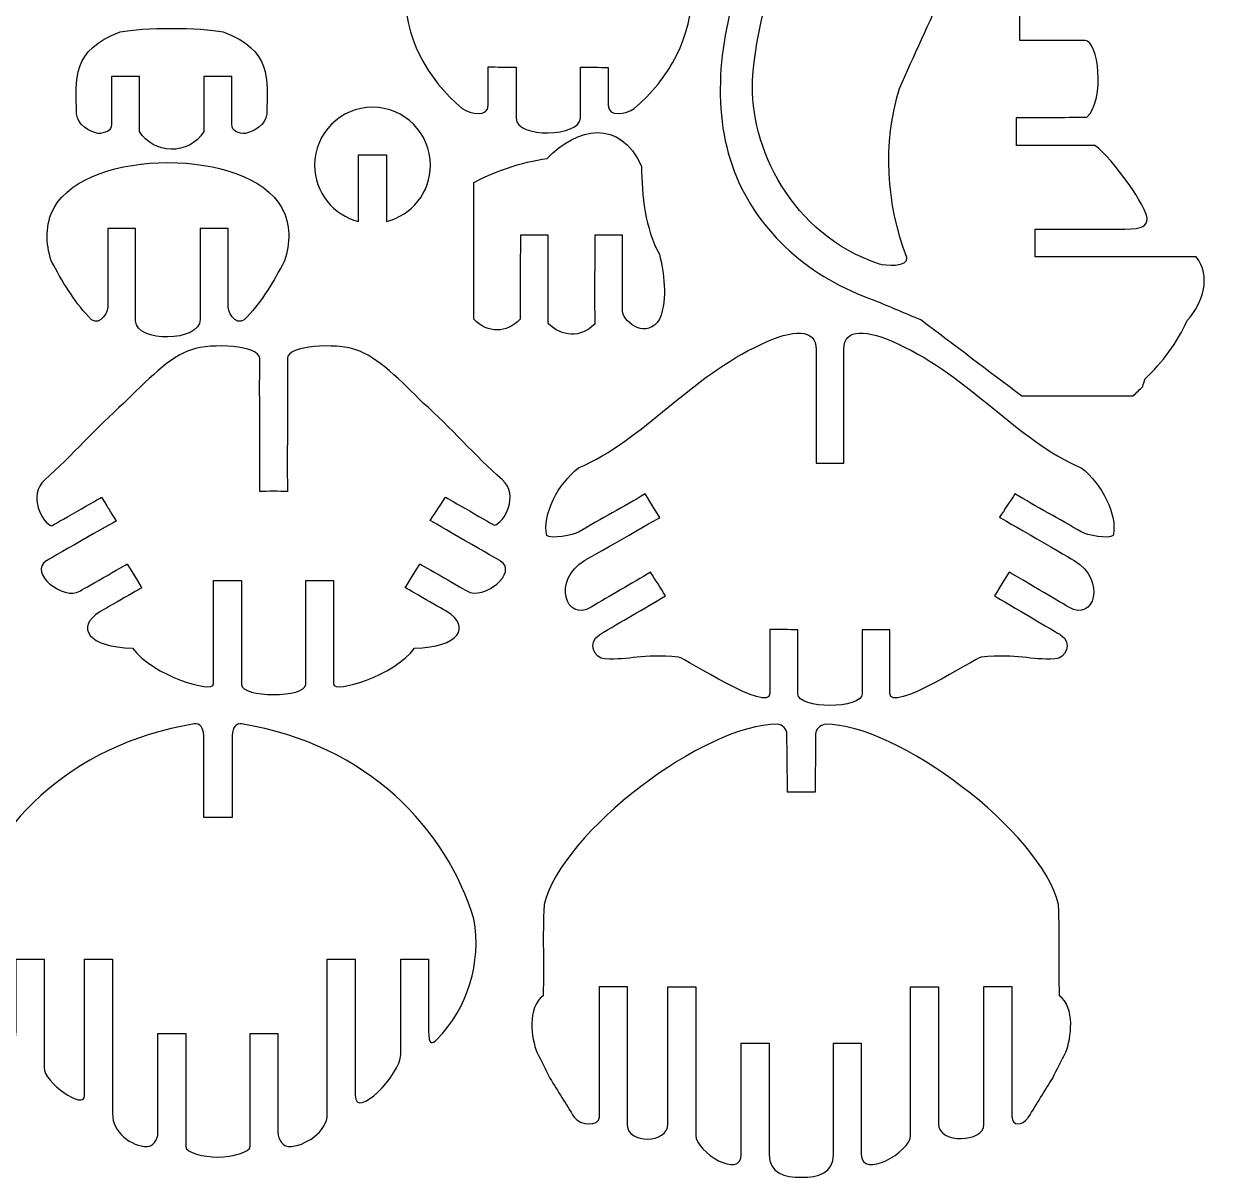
# Model space of a CAD drawing. Header units: centimetres. Extents: x -10 to 9.6, y -13.2 to 13.2.
# Drawn here: x -3.16 to 9.59, y -13.23 to -0.81 of the extents above; entities that cross this region are included whole.
import ezdxf

# ---------------------------------------------------------------- set-up
doc = ezdxf.new("R2010")
doc.units = ezdxf.units.CM
doc.header["$MEASUREMENT"] = 0
doc.layers.add('Livello 1', color=7, linetype='Continuous')

msp = doc.modelspace()

# ---------------------------------------------------------------- linework, layer by layer
at = {"layer": 'Livello 1', "color": 250, "lineweight": 25}
for points, knots in [([(8.52618, 1.42653), (8.77605, 1.42653), (8.63769, 0.44513), (8.43608, 0.44513), (8.43608, 0.44513), (8.23563, 0.44513), (8.01335, 0.44513), (7.82955, 0.44513), (7.82955, 0.44513), (7.82955, 0.44513), (7.82955, 0.14587), (7.82955, 0.14587), (7.82955, 0.14587), (7.89054, 0.14587), (8.21439, 0.14587), (8.45259, 0.14587), (8.45259, 0.14587), (8.45259, -0.01171), (8.51016, -0.68813), (8.24173, -0.68813), (8.24173, -0.68813), (8.24173, -0.68813), (7.53738, -0.68813), (7.53738, -0.68813), (7.53738, -0.68813), (7.53738, -0.68813), (7.53738, -0.98739), (7.53738, -0.98739), (7.53738, -0.98739), (7.74636, -0.98739), (7.99528, -0.98739), (8.23658, -0.98739), (8.23658, -0.98739), (8.38101, -0.98739), (8.45594, -1.61361), (8.25779, -1.81176), (8.25779, -1.81176), (8.00467, -1.81176), (7.7531, -1.81561), (7.50171, -1.81561), (7.50171, -1.81561), (7.50171, -1.94889), (7.50171, -2.00378), (7.50171, -2.11487), (7.50171, -2.11487), (7.50171, -2.11487), (8.34037, -2.11487), (8.34037, -2.11487), (8.34037, -2.11487), (8.54061, -2.25429), (8.90891, -2.79372), (8.90422, -2.90431), (8.90422, -2.90431), (8.90153, -2.97053), (8.86365, -3.01555), (8.66542, -3.0135), (8.66542, -3.0135), (8.34732, -3.0135), (8.0113, -3.0135), (7.69966, -3.0135), (7.69966, -3.0135), (7.69966, -3.0135), (7.69966, -3.31273), (7.69966, -3.31273), (7.69966, -3.31273), (7.69966, -3.31273), (9.43045, -3.31273), (9.43045, -3.31273), (9.43045, -3.31273), (9.59231, -3.51642), (9.50845, -3.80231), (9.3351, -3.99627), (9.3351, -3.99627), (9.22447, -4.23231), (9.07027, -4.44535), (8.88062, -4.62421), (8.88062, -4.62421), (8.8725, -4.65099), (8.86442, -4.67773), (8.85627, -4.7045), (8.85627, -4.7045), (8.82304, -4.73777), (8.78981, -4.771), (8.75654, -4.80427), (8.75654, -4.80427), (8.35755, -4.80427), (7.95852, -4.80427), (7.55953, -4.80427), (7.55953, -4.80427), (7.19712, -4.53161), (6.83468, -4.25898), (6.47227, -3.98632), (6.47227, -3.98632), (6.30604, -3.91647), (6.13974, -3.84665), (5.97351, -3.77684), (5.97351, -3.77684), (5.29537, -3.54305), (4.72673, -3.05932), (4.46899, -2.38996), (4.46899, -2.38996), (4.21128, -1.72057), (4.30946, -0.8678), (4.58974, -0.18302), (4.58974, -0.18302), (4.87902, 0.72235), (5.1417, 1.46445), (5.36109, 2.35888), (5.36109, 2.35888), (5.53085, 3.68134), (5.38917, 4.41597), (4.82385, 5.54616), (4.82385, 5.54616), (4.73015, 5.73412), (4.16761, 6.47449), (4.14997, 6.50441), (4.14997, 6.50441), (4.43794, 6.27599), (4.89913, 5.80016), (5.11291, 5.49356), (5.11291, 5.49356), (5.33897, 5.15479), (5.52587, 4.76991), (5.6291, 4.36397), (5.6291, 4.36397), (5.76305, 3.70053), (5.75462, 3.04627), (5.65093, 2.38718), (5.65093, 2.38718), (5.43602, 1.11428), (4.71209, -0.41317), (4.66679, -1.41277), (4.66679, -1.41277), (4.63123, -2.12164), (5.08007, -3.07524), (6.0295, -3.38921), (6.0295, -3.38921), (6.08429, -3.40572), (6.33945, -3.43348), (6.32012, -3.31509), (6.32012, -3.31509), (6.09854, -2.74267), (6.05882, -2.09088), (6.24194, -1.50509), (6.24194, -1.50509), (6.38806, -1.16702), (6.56717, -0.79125), (6.71329, -0.45318), (6.71329, -0.45318), (7.31135, 0.75166), (7.45038, 1.29244), (7.7355, 2.62435), (7.7355, 2.62435), (8.13449, 2.62435), (8.52406, 2.61969), (8.92305, 2.61969), (8.92305, 2.61969), (9.01922, 2.34467), (8.86202, 1.94892), (8.68715, 1.72579), (8.68715, 1.72579), (8.68715, 1.72579), (8.05811, 1.72579), (8.05811, 1.72579), (8.05811, 1.72579), (8.05811, 1.72579), (8.05811, 1.42653), (8.05811, 1.42653), (8.05811, 1.42653), (8.05811, 1.42653), (8.52618, 1.42653), (8.52618, 1.42653)], [0, 0, 0, 0, 0.02325581, 0.02325581, 0.02325581, 0.02325582, 0.04651163, 0.04651163, 0.04651163, 0.04651164, 0.06976744, 0.06976744, 0.06976744, 0.06976745, 0.09302326, 0.09302326, 0.09302326, 0.09302327, 0.11627907, 0.11627907, 0.11627907, 0.11627908, 0.13953488, 0.13953488, 0.13953488, 0.13953489, 0.1627907, 0.1627907, 0.1627907, 0.16279071, 0.18604651, 0.18604651, 0.18604651, 0.18604652, 0.20930233, 0.20930233, 0.20930233, 0.20930234, 0.23255814, 0.23255814, 0.23255814, 0.23255815, 0.25581395, 0.25581395, 0.25581395, 0.25581396, 0.27906977, 0.27906977, 0.27906977, 0.27906978, 0.30232558, 0.30232558, 0.30232558, 0.30232559, 0.3255814, 0.3255814, 0.3255814, 0.32558141, 0.34883721, 0.34883721, 0.34883721, 0.34883722, 0.37209302, 0.37209302, 0.37209302, 0.37209303, 0.39534884, 0.39534884, 0.39534884, 0.39534885, 0.41860465, 0.41860465, 0.41860465, 0.41860466, 0.44186047, 0.44186047, 0.44186047, 0.44186048, 0.46511628, 0.46511628, 0.46511628, 0.46511629, 0.48837209, 0.48837209, 0.48837209, 0.4883721, 0.51162791, 0.51162791, 0.51162791, 0.51162792, 0.53488372, 0.53488372, 0.53488372, 0.53488373, 0.55813953, 0.55813953, 0.55813953, 0.55813954, 0.58139535, 0.58139535, 0.58139535, 0.58139536, 0.60465116, 0.60465116, 0.60465116, 0.60465117, 0.62790698, 0.62790698, 0.62790698, 0.62790699, 0.65116279, 0.65116279, 0.65116279, 0.6511628, 0.6744186, 0.6744186, 0.6744186, 0.67441861, 0.69767442, 0.69767442, 0.69767442, 0.69767443, 0.72093023, 0.72093023, 0.72093023, 0.72093024, 0.74418605, 0.74418605, 0.74418605, 0.74418606, 0.76744186, 0.76744186, 0.76744186, 0.76744187, 0.79069767, 0.79069767, 0.79069767, 0.79069768, 0.81395349, 0.81395349, 0.81395349, 0.8139535, 0.8372093, 0.8372093, 0.8372093, 0.83720931, 0.86046512, 0.86046512, 0.86046512, 0.86046513, 0.88372093, 0.88372093, 0.88372093, 0.88372094, 0.90697674, 0.90697674, 0.90697674, 0.90697675, 0.93023256, 0.93023256, 0.93023256, 0.93023257, 0.95348837, 0.95348837, 0.95348837, 0.95348838, 0.97674419, 0.97674419, 0.97674419, 0.9767442, 1, 1, 1, 1]), ([(2.12707, -1.82175), (2.12707, -1.6201), (2.12707, -1.469), (2.12707, -1.27367), (2.12707, -1.27367), (2.02731, -1.27367), (1.92758, -1.27131), (1.82781, -1.27131), (1.82781, -1.27131), (1.82781, -1.40829), (1.82781, -1.54767), (1.82781, -1.68466), (1.82781, -1.68466), (1.82781, -1.81589), (1.63629, -1.77853), (1.54887, -1.71725), (1.54887, -1.71725), (1.17277, -1.40448), (0.91659, -0.93444), (0.93613, -0.44574), (0.93613, -0.44574), (0.96724, 0.33225), (1.57797, 0.83894), (2.25418, 1.05219), (2.25418, 1.05219), (2.3266, 1.06962), (2.32149, 1.01635), (2.32325, 0.97247), (2.32325, 0.97247), (2.32325, 0.76468), (2.32431, 0.55693), (2.32431, 0.34911), (2.32431, 0.34911), (2.42326, 0.34911), (2.52208, 0.34678), (2.62075, 0.34678), (2.62075, 0.34678), (2.62075, 0.5546), (2.62075, 0.76704), (2.62075, 0.97483), (2.62075, 0.97483), (2.62248, 1.01872), (2.61796, 1.06962), (2.69039, 1.05219), (2.69039, 1.05219), (3.36659, 0.83894), (3.97732, 0.33225), (4.00844, -0.44574), (4.00844, -0.44574), (4.02798, -0.93444), (3.77179, -1.40448), (3.3957, -1.71725), (3.3957, -1.71725), (3.30828, -1.77853), (3.11676, -1.81589), (3.11676, -1.68466), (3.11676, -1.68466), (3.11676, -1.54767), (3.11676, -1.41305), (3.11676, -1.27603), (3.11676, -1.27603), (3.01702, -1.27603), (2.91726, -1.2737), (2.81753, -1.2737), (2.81753, -1.2737), (2.81753, -1.46904), (2.81753, -1.6201), (2.81753, -1.82175), (2.81753, -1.82175), (2.81753, -2.02054), (2.12707, -2.04191), (2.12707, -1.82175)], [0, 0, 0, 0, 0.05555556, 0.05555556, 0.05555556, 0.05555557, 0.11111111, 0.11111111, 0.11111111, 0.11111112, 0.16666667, 0.16666667, 0.16666667, 0.16666668, 0.22222222, 0.22222222, 0.22222222, 0.22222223, 0.27777778, 0.27777778, 0.27777778, 0.27777779, 0.33333333, 0.33333333, 0.33333333, 0.33333334, 0.38888889, 0.38888889, 0.38888889, 0.3888889, 0.44444444, 0.44444444, 0.44444444, 0.44444445, 0.5, 0.5, 0.5, 0.50000001, 0.55555556, 0.55555556, 0.55555556, 0.55555557, 0.61111111, 0.61111111, 0.61111111, 0.61111112, 0.66666667, 0.66666667, 0.66666667, 0.66666668, 0.72222222, 0.72222222, 0.72222222, 0.72222223, 0.77777778, 0.77777778, 0.77777778, 0.77777779, 0.83333333, 0.83333333, 0.83333333, 0.83333334, 0.88888889, 0.88888889, 0.88888889, 0.8888889, 0.94444444, 0.94444444, 0.94444444, 0.94444445, 1, 1, 1, 1]), ([(-1.22495, -1.96416), (-1.22495, -1.78668), (-1.22495, -1.55085), (-1.22495, -1.37333), (-1.22495, -1.37333), (-1.15845, -1.37333), (-0.99219, -1.37333), (-0.92569, -1.37333), (-0.92569, -1.37333), (-0.92569, -1.37333), (-0.92569, -1.88722), (-0.92569, -1.88722), (-0.92569, -1.88722), (-0.92569, -1.96317), (-0.85531, -1.98498), (-0.77788, -1.98794), (-0.77788, -1.98794), (-0.69508, -1.9643), (-0.5557, -1.8959), (-0.55069, -1.77567), (-0.55069, -1.77567), (-0.53742, -1.39905), (-0.49844, -1.0909), (-1.01699, -0.89401), (-1.01699, -0.89401), (-1.26235, -0.84536), (-1.88038, -0.84536), (-2.12573, -0.89401), (-2.12573, -0.89401), (-2.64425, -1.0909), (-2.6053, -1.39905), (-2.592, -1.77567), (-2.592, -1.77567), (-2.58699, -1.8959), (-2.44761, -1.9643), (-2.36485, -1.98794), (-2.36485, -1.98794), (-2.28741, -1.98498), (-2.21696, -1.95728), (-2.21696, -1.88955), (-2.21696, -1.88955), (-2.21696, -1.88955), (-2.21696, -1.37333), (-2.21696, -1.37333), (-2.21696, -1.37333), (-2.1505, -1.37333), (-1.9842, -1.37333), (-1.91774, -1.37333), (-1.91774, -1.37333), (-1.91774, -1.55085), (-1.91774, -1.78668), (-1.91774, -1.96416), (-1.91774, -1.96416), (-1.7713, -2.20737), (-1.3855, -2.23083), (-1.22495, -1.96416)], [0, 0, 0, 0, 0.07142857, 0.07142857, 0.07142857, 0.07142858, 0.14285714, 0.14285714, 0.14285714, 0.14285715, 0.21428571, 0.21428571, 0.21428571, 0.21428572, 0.28571429, 0.28571429, 0.28571429, 0.2857143, 0.35714286, 0.35714286, 0.35714286, 0.35714287, 0.42857143, 0.42857143, 0.42857143, 0.42857144, 0.5, 0.5, 0.5, 0.50000001, 0.57142857, 0.57142857, 0.57142857, 0.57142858, 0.64285714, 0.64285714, 0.64285714, 0.64285715, 0.71428571, 0.71428571, 0.71428571, 0.71428572, 0.78571429, 0.78571429, 0.78571429, 0.7857143, 0.85714286, 0.85714286, 0.85714286, 0.85714287, 0.92857143, 0.92857143, 0.92857143, 0.92857144, 1, 1, 1, 1]), ([(0.58589, -1.70501), (0.92946, -1.70501), (1.20798, -1.98353), (1.20798, -2.3271), (1.20798, -2.3271), (1.20798, -2.61909), (1.00683, -2.86406), (0.73551, -2.93105), (0.73551, -2.93105), (0.73551, -2.93105), (0.73551, -2.21488), (0.73551, -2.21488), (0.73551, -2.21488), (0.73551, -2.21488), (0.43628, -2.21488), (0.43628, -2.21488), (0.43628, -2.21488), (0.43628, -2.21488), (0.43628, -2.93105), (0.43628, -2.93105), (0.43628, -2.93105), (0.16499, -2.86406), (-0.0362, -2.61909), (-0.0362, -2.3271), (-0.0362, -2.3271), (-0.0362, -1.98353), (0.24232, -1.70501), (0.58589, -1.70501)], [0, 0, 0, 0, 0.14285714, 0.14285714, 0.14285714, 0.14285715, 0.28571429, 0.28571429, 0.28571429, 0.2857143, 0.42857143, 0.42857143, 0.42857143, 0.42857144, 0.57142857, 0.57142857, 0.57142857, 0.57142858, 0.71428571, 0.71428571, 0.71428571, 0.71428572, 0.85714286, 0.85714286, 0.85714286, 0.85714287, 1, 1, 1, 1]), ([(2.97123, -3.07933), (3.071, -3.07933), (3.17073, -3.07933), (3.2705, -3.07933), (3.2705, -3.07933), (3.2705, -3.35333), (3.2705, -3.62737), (3.2705, -3.90141), (3.2705, -3.90141), (3.29554, -4.03377), (3.53631, -4.19361), (3.66737, -3.98173), (3.66737, -3.98173), (3.76163, -3.74897), (3.70981, -3.47853), (3.66737, -3.28348), (3.66737, -3.28348), (3.51271, -3.01181), (3.47722, -2.65084), (3.47458, -2.33828), (3.47458, -2.33828), (3.24428, -1.82658), (2.77876, -1.91453), (2.46041, -2.25605), (2.46041, -2.25605), (2.18969, -2.28657), (1.85512, -2.4105), (1.67238, -2.51375), (1.67238, -2.51375), (1.67238, -3.01248), (1.67238, -3.48298), (1.67238, -3.98173), (1.67238, -3.98173), (1.82827, -4.13763), (2.02015, -4.13269), (2.17113, -3.98173), (2.17113, -3.98173), (2.17113, -3.6812), (2.17304, -3.37841), (2.17304, -3.07933), (2.17304, -3.07933), (2.2728, -3.07933), (2.37257, -3.07933), (2.4723, -3.07933), (2.4723, -3.07933), (2.4723, -3.39298), (2.4723, -3.71133), (2.4723, -4.02728), (2.4723, -4.02728), (2.61705, -4.17202), (2.8201, -4.18599), (2.97123, -4.03486), (2.97123, -4.03486), (2.97056, -3.71623), (2.97123, -3.39785), (2.97123, -3.07933)], [0, 0, 0, 0, 0.07142857, 0.07142857, 0.07142857, 0.07142858, 0.14285714, 0.14285714, 0.14285714, 0.14285715, 0.21428571, 0.21428571, 0.21428571, 0.21428572, 0.28571429, 0.28571429, 0.28571429, 0.2857143, 0.35714286, 0.35714286, 0.35714286, 0.35714287, 0.42857143, 0.42857143, 0.42857143, 0.42857144, 0.5, 0.5, 0.5, 0.50000001, 0.57142857, 0.57142857, 0.57142857, 0.57142858, 0.64285714, 0.64285714, 0.64285714, 0.64285715, 0.71428571, 0.71428571, 0.71428571, 0.71428572, 0.78571429, 0.78571429, 0.78571429, 0.7857143, 0.85714286, 0.85714286, 0.85714286, 0.85714287, 0.92857143, 0.92857143, 0.92857143, 0.92857144, 1, 1, 1, 1]), ([(-1.26538, -3.98579), (-1.26538, -3.98579), (-1.26538, -3.00708), (-1.26538, -3.00708), (-1.26538, -3.00708), (-1.26538, -3.00708), (-0.96612, -3.00708), (-0.96612, -3.00708), (-0.96612, -3.00708), (-0.96612, -3.00708), (-0.96612, -3.85311), (-0.96612, -3.85311), (-0.96612, -3.85311), (-0.9609, -3.94293), (-0.84381, -4.07984), (-0.75844, -3.95288), (-0.75844, -3.95288), (-0.59718, -3.78167), (-0.47833, -3.57745), (-0.35945, -3.35439), (-0.35945, -3.35439), (-0.29764, -3.16727), (-0.29231, -2.95917), (-0.38975, -2.78377), (-0.38975, -2.78377), (-0.74923, -2.13671), (-2.47428, -2.13671), (-2.83379, -2.78377), (-2.83379, -2.78377), (-2.93123, -2.95917), (-2.9259, -3.16727), (-2.8641, -3.35439), (-2.8641, -3.35439), (-2.74521, -3.57745), (-2.62636, -3.78167), (-2.46507, -3.95288), (-2.46507, -3.95288), (-2.37973, -4.07984), (-2.26261, -3.94293), (-2.25739, -3.85311), (-2.25739, -3.85311), (-2.25739, -3.85311), (-2.25739, -3.00708), (-2.25739, -3.00708), (-2.25739, -3.00708), (-2.25739, -3.00708), (-1.95816, -3.00708), (-1.95816, -3.00708), (-1.95816, -3.00708), (-1.95816, -3.00708), (-1.95816, -3.99994), (-1.95816, -3.99994), (-1.95816, -3.99994), (-1.95816, -4.23915), (-1.26538, -4.22511), (-1.26538, -3.98579)], [0, 0, 0, 0, 0.07142857, 0.07142857, 0.07142857, 0.07142858, 0.14285714, 0.14285714, 0.14285714, 0.14285715, 0.21428571, 0.21428571, 0.21428571, 0.21428572, 0.28571429, 0.28571429, 0.28571429, 0.2857143, 0.35714286, 0.35714286, 0.35714286, 0.35714287, 0.42857143, 0.42857143, 0.42857143, 0.42857144, 0.5, 0.5, 0.5, 0.50000001, 0.57142857, 0.57142857, 0.57142857, 0.57142858, 0.64285714, 0.64285714, 0.64285714, 0.64285715, 0.71428571, 0.71428571, 0.71428571, 0.71428572, 0.78571429, 0.78571429, 0.78571429, 0.7857143, 0.85714286, 0.85714286, 0.85714286, 0.85714287, 0.92857143, 0.92857143, 0.92857143, 0.92857144, 1, 1, 1, 1]), ([(5.34807, -5.5276), (5.34807, -5.12078), (5.34807, -4.71389), (5.34807, -4.30706), (5.34807, -4.30706), (5.35203, -4.07719), (5.10134, -4.08637), (4.76112, -4.25034), (4.76112, -4.25034), (3.99831, -4.5955), (3.5003, -5.27576), (2.79866, -5.5796), (2.79866, -5.5796), (2.58029, -5.74096), (2.40464, -6.09032), (2.45741, -6.30453), (2.45741, -6.30453), (2.49252, -6.34746), (2.74736, -6.30174), (2.8037, -6.26738), (2.8037, -6.26738), (3.03879, -6.12398), (3.28372, -5.99726), (3.51208, -5.85795), (3.51208, -5.85795), (3.51208, -5.85795), (3.66917, -6.11286), (3.66917, -6.11286), (3.66917, -6.11286), (3.66917, -6.11286), (2.86276, -6.57281), (2.86276, -6.57281), (2.86276, -6.57281), (2.51149, -6.78709), (2.66199, -7.24041), (2.93197, -7.0757), (2.93197, -7.0757), (3.12811, -6.95604), (3.37802, -6.81725), (3.57194, -6.69897), (3.57194, -6.69897), (3.62391, -6.78413), (3.67915, -6.86753), (3.73112, -6.95269), (3.73112, -6.95269), (3.4979, -7.09496), (3.25522, -7.22905), (3.02203, -7.37133), (3.02203, -7.37133), (2.88424, -7.45536), (2.96732, -7.62706), (3.08137, -7.63115), (3.08137, -7.63115), (3.34574, -7.64575), (3.47666, -7.57442), (3.87216, -7.61132), (3.87216, -7.61132), (3.94176, -7.62462), (4.85323, -8.22403), (4.85323, -8.00188), (4.85323, -8.00188), (4.85323, -7.77367), (4.85323, -7.54313), (4.85323, -7.31492), (4.85323, -7.31492), (4.953, -7.31492), (5.05273, -7.31728), (5.15249, -7.31728), (5.15249, -7.31728), (5.15249, -7.54662), (5.15249, -7.77607), (5.15249, -8.00541), (5.15249, -8.00541), (5.15249, -8.17333), (5.84292, -8.17333), (5.84292, -8.00541), (5.84292, -8.00541), (5.84292, -7.77607), (5.84292, -7.54666), (5.84292, -7.31728), (5.84292, -7.31728), (5.94268, -7.31728), (6.04241, -7.31728), (6.14218, -7.31728), (6.14218, -7.31728), (6.14218, -7.54549), (6.14218, -7.77367), (6.14218, -8.00188), (6.14218, -8.00188), (6.14218, -8.22403), (7.05365, -7.62462), (7.12325, -7.61132), (7.12325, -7.61132), (7.51875, -7.57442), (7.64967, -7.64575), (7.914, -7.63115), (7.914, -7.63115), (8.02809, -7.62706), (8.11117, -7.45536), (7.97338, -7.37133), (7.97338, -7.37133), (7.97338, -7.37133), (7.26387, -6.95247), (7.26387, -6.95247), (7.26387, -6.95247), (7.26387, -6.95247), (7.42347, -6.69897), (7.42347, -6.69897), (7.42347, -6.69897), (7.42347, -6.69897), (8.06344, -7.0757), (8.06344, -7.0757), (8.06344, -7.0757), (8.33342, -7.24041), (8.47326, -6.78946), (8.122, -6.57514), (8.122, -6.57514), (8.122, -6.57514), (7.31961, -6.10905), (7.31961, -6.10905), (7.31961, -6.10905), (7.37157, -6.02389), (7.4319, -5.94226), (7.48386, -5.85713), (7.48386, -5.85713), (7.71225, -5.99641), (7.96131, -6.12398), (8.19644, -6.26738), (8.19644, -6.26738), (8.25278, -6.30174), (8.5029, -6.34746), (8.538, -6.30453), (8.538, -6.30453), (8.59077, -6.09032), (8.41512, -5.74096), (8.19676, -5.5796), (8.19676, -5.5796), (7.49512, -5.27576), (6.9971, -4.5955), (6.23429, -4.25034), (6.23429, -4.25034), (5.89407, -4.08637), (5.64338, -4.07483), (5.64734, -4.3047), (5.64734, -4.3047), (5.64734, -4.71152), (5.64734, -5.12078), (5.64734, -5.5276), (5.64734, -5.5276), (5.56214, -5.5276), (5.43327, -5.5276), (5.34807, -5.5276)], [0, 0, 0, 0, 0.02631579, 0.02631579, 0.02631579, 0.0263158, 0.05263158, 0.05263158, 0.05263158, 0.05263159, 0.07894737, 0.07894737, 0.07894737, 0.07894738, 0.10526316, 0.10526316, 0.10526316, 0.10526317, 0.13157895, 0.13157895, 0.13157895, 0.13157896, 0.15789474, 0.15789474, 0.15789474, 0.15789475, 0.18421053, 0.18421053, 0.18421053, 0.18421054, 0.21052632, 0.21052632, 0.21052632, 0.21052633, 0.23684211, 0.23684211, 0.23684211, 0.23684212, 0.26315789, 0.26315789, 0.26315789, 0.2631579, 0.28947368, 0.28947368, 0.28947368, 0.28947369, 0.31578947, 0.31578947, 0.31578947, 0.31578948, 0.34210526, 0.34210526, 0.34210526, 0.34210527, 0.36842105, 0.36842105, 0.36842105, 0.36842106, 0.39473684, 0.39473684, 0.39473684, 0.39473685, 0.42105263, 0.42105263, 0.42105263, 0.42105264, 0.44736842, 0.44736842, 0.44736842, 0.44736843, 0.47368421, 0.47368421, 0.47368421, 0.47368422, 0.5, 0.5, 0.5, 0.50000001, 0.52631579, 0.52631579, 0.52631579, 0.5263158, 0.55263158, 0.55263158, 0.55263158, 0.55263159, 0.57894737, 0.57894737, 0.57894737, 0.57894738, 0.60526316, 0.60526316, 0.60526316, 0.60526317, 0.63157895, 0.63157895, 0.63157895, 0.63157896, 0.65789474, 0.65789474, 0.65789474, 0.65789475, 0.68421053, 0.68421053, 0.68421053, 0.68421054, 0.71052632, 0.71052632, 0.71052632, 0.71052633, 0.73684211, 0.73684211, 0.73684211, 0.73684212, 0.76315789, 0.76315789, 0.76315789, 0.7631579, 0.78947368, 0.78947368, 0.78947368, 0.78947369, 0.81578947, 0.81578947, 0.81578947, 0.81578948, 0.84210526, 0.84210526, 0.84210526, 0.84210527, 0.86842105, 0.86842105, 0.86842105, 0.86842106, 0.89473684, 0.89473684, 0.89473684, 0.89473685, 0.92105263, 0.92105263, 0.92105263, 0.92105264, 0.94736842, 0.94736842, 0.94736842, 0.94736843, 0.97368421, 0.97368421, 0.97368421, 0.97368422, 1, 1, 1, 1]), ([(-0.82236, -7.90437), (-0.82236, -7.53424), (-0.82236, -7.13327), (-0.82236, -6.78773), (-0.82236, -6.78773), (-0.82236, -6.78773), (-1.12162, -6.78773), (-1.12162, -6.78773), (-1.12162, -6.78773), (-1.12162, -6.78773), (-1.12162, -7.89965), (-1.12162, -7.89965), (-1.12162, -7.89965), (-1.12162, -8.00569), (-1.77356, -7.81498), (-1.99193, -7.51406), (-1.99193, -7.51406), (-2.46909, -7.50958), (-2.60742, -7.28663), (-2.34262, -7.12509), (-2.34262, -7.12509), (-2.34262, -7.12509), (-1.89378, -6.86749), (-1.89378, -6.86749), (-1.89378, -6.86749), (-1.89378, -6.86749), (-2.04862, -6.61127), (-2.04862, -6.61127), (-2.04862, -6.61127), (-2.04862, -6.61127), (-2.55619, -6.90259), (-2.55619, -6.90259), (-2.55619, -6.90259), (-2.73548, -7.01192), (-3.11588, -6.69802), (-2.91846, -6.57761), (-2.91846, -6.57761), (-2.91846, -6.57761), (-2.16884, -6.14998), (-2.16884, -6.14998), (-2.16884, -6.14998), (-2.16884, -6.14998), (-2.25679, -6.00442), (-2.25679, -6.00442), (-2.25679, -6.00442), (-2.25679, -6.00442), (-2.3241, -5.894), (-2.3241, -5.894), (-2.3241, -5.894), (-2.3241, -5.894), (-2.85845, -6.20067), (-2.85845, -6.20067), (-2.85845, -6.20067), (-2.96231, -6.17679), (-3.11842, -5.87153), (-2.93409, -5.7078), (-2.93409, -5.7078), (-2.63839, -5.44516), (-2.3803, -5.14463), (-2.08457, -4.88192), (-2.08457, -4.88192), (-1.85501, -4.65392), (-1.58835, -4.38034), (-1.35908, -4.30865), (-1.35908, -4.30865), (-1.14515, -4.23323), (-0.62565, -4.26494), (-0.62565, -4.40164), (-0.62565, -4.40164), (-0.62855, -4.89963), (-0.62276, -5.33425), (-0.62565, -5.83223), (-0.62565, -5.83223), (-0.54, -5.82976), (-0.41434, -5.82976), (-0.32868, -5.83223), (-0.32868, -5.83223), (-0.33158, -5.33425), (-0.32576, -4.89963), (-0.32868, -4.40164), (-0.32868, -4.40164), (-0.32868, -4.26494), (0.19085, -4.23323), (0.40478, -4.30865), (0.40478, -4.30865), (0.63405, -4.38034), (0.90075, -4.65392), (1.13026, -4.88192), (1.13026, -4.88192), (1.426, -5.14463), (1.68412, -5.44516), (1.97979, -5.7078), (1.97979, -5.7078), (2.16408, -5.87149), (1.99887, -6.17157), (1.89502, -6.19545), (1.89502, -6.19545), (1.89502, -6.19545), (1.37005, -5.89414), (1.37005, -5.89414), (1.37005, -5.89414), (1.37005, -5.89414), (1.20466, -6.1443), (1.20466, -6.1443), (1.20466, -6.1443), (1.20466, -6.1443), (1.95964, -6.57927), (1.95964, -6.57927), (1.95964, -6.57927), (2.15706, -6.69967), (1.77842, -7.01037), (1.59914, -6.901), (1.59914, -6.901), (1.59914, -6.901), (1.09432, -6.61127), (1.09432, -6.61127), (1.09432, -6.61127), (1.09432, -6.61127), (0.93684, -6.86597), (0.93684, -6.86597), (0.93684, -6.86597), (0.93684, -6.86597), (1.38479, -7.12304), (1.38479, -7.12304), (1.38479, -7.12304), (1.64959, -7.28458), (1.51479, -7.50958), (1.03762, -7.51406), (1.03762, -7.51406), (0.81925, -7.81498), (0.16732, -8.00569), (0.16732, -7.89965), (0.16732, -7.89965), (0.16732, -7.89965), (0.16732, -6.78773), (0.16732, -6.78773), (0.16732, -6.78773), (0.16732, -6.78773), (-0.1319, -6.78773), (-0.1319, -6.78773), (-0.1319, -6.78773), (-0.1319, -7.13327), (-0.1319, -7.53424), (-0.1319, -7.90437), (-0.1319, -7.90437), (-0.1319, -8.0505), (-0.82236, -8.05046), (-0.82236, -7.90437)], [0, 0, 0, 0, 0.02702703, 0.02702703, 0.02702703, 0.02702704, 0.05405405, 0.05405405, 0.05405405, 0.05405406, 0.08108108, 0.08108108, 0.08108108, 0.08108109, 0.10810811, 0.10810811, 0.10810811, 0.10810812, 0.13513514, 0.13513514, 0.13513514, 0.13513515, 0.16216216, 0.16216216, 0.16216216, 0.16216217, 0.18918919, 0.18918919, 0.18918919, 0.1891892, 0.21621622, 0.21621622, 0.21621622, 0.21621623, 0.24324324, 0.24324324, 0.24324324, 0.24324325, 0.27027027, 0.27027027, 0.27027027, 0.27027028, 0.2972973, 0.2972973, 0.2972973, 0.29729731, 0.32432432, 0.32432432, 0.32432432, 0.32432433, 0.35135135, 0.35135135, 0.35135135, 0.35135136, 0.37837838, 0.37837838, 0.37837838, 0.37837839, 0.40540541, 0.40540541, 0.40540541, 0.40540542, 0.43243243, 0.43243243, 0.43243243, 0.43243244, 0.45945946, 0.45945946, 0.45945946, 0.45945947, 0.48648649, 0.48648649, 0.48648649, 0.4864865, 0.51351351, 0.51351351, 0.51351351, 0.51351352, 0.54054054, 0.54054054, 0.54054054, 0.54054055, 0.56756757, 0.56756757, 0.56756757, 0.56756758, 0.59459459, 0.59459459, 0.59459459, 0.5945946, 0.62162162, 0.62162162, 0.62162162, 0.62162163, 0.64864865, 0.64864865, 0.64864865, 0.64864866, 0.67567568, 0.67567568, 0.67567568, 0.67567569, 0.7027027, 0.7027027, 0.7027027, 0.70270271, 0.72972973, 0.72972973, 0.72972973, 0.72972974, 0.75675676, 0.75675676, 0.75675676, 0.75675677, 0.78378378, 0.78378378, 0.78378378, 0.78378379, 0.81081081, 0.81081081, 0.81081081, 0.81081082, 0.83783784, 0.83783784, 0.83783784, 0.83783785, 0.86486486, 0.86486486, 0.86486486, 0.86486487, 0.89189189, 0.89189189, 0.89189189, 0.8918919, 0.91891892, 0.91891892, 0.91891892, 0.91891893, 0.94594595, 0.94594595, 0.94594595, 0.94594596, 0.97297297, 0.97297297, 0.97297297, 0.97297298, 1, 1, 1, 1]), ([(-1.0741, -12.98508), (-1.22749, -12.98085), (-1.42173, -12.93703), (-1.4193, -12.87127), (-1.4193, -12.87127), (-1.4193, -12.46579), (-1.4193, -12.06027), (-1.4193, -11.65476), (-1.4193, -11.65476), (-1.51903, -11.65476), (-1.61879, -11.65476), (-1.71856, -11.65476), (-1.71856, -11.65476), (-1.71856, -12.01028), (-1.71856, -12.36578), (-1.71856, -12.72127), (-1.71856, -12.72127), (-1.71856, -12.80795), (-1.78188, -12.86634), (-1.83187, -12.8705), (-1.83187, -12.8705), (-2.00325, -12.8705), (-2.20955, -12.71277), (-2.20677, -12.51941), (-2.20677, -12.51941), (-2.20768, -11.96516), (-2.20585, -11.41014), (-2.20677, -10.85585), (-2.20677, -10.85585), (-2.30653, -10.85585), (-2.40626, -10.85585), (-2.50603, -10.85585), (-2.50603, -10.85585), (-2.50603, -11.34382), (-2.50603, -11.83256), (-2.50603, -12.32048), (-2.50603, -12.32048), (-2.50603, -12.49267), (-2.95092, -12.1696), (-2.94139, -12.02186), (-2.94139, -12.02186), (-2.94139, -12.02186), (-2.94139, -10.8566), (-2.94139, -10.8566), (-2.94139, -10.8566), (-3.00789, -10.8566), (-3.17415, -10.8566), (-3.24065, -10.8566), (-3.24065, -10.8566), (-3.24065, -10.8566), (-3.24065, -11.62166), (-3.24065, -11.62166), (-3.24065, -11.62166), (-3.24065, -11.78218), (-3.37577, -11.76595), (-3.42314, -11.72143), (-3.42314, -11.72143), (-3.7573, -11.37867), (-3.90585, -10.89593), (-3.82214, -10.42465), (-3.82214, -10.42465), (-3.53124, -9.46492), (-2.68824, -8.54819), (-1.32842, -8.32993), (-1.32842, -8.32993), (-1.26923, -8.31839), (-1.22548, -8.35872), (-1.22548, -8.49094), (-1.22548, -8.49094), (-1.22548, -8.7902), (-1.22548, -9.03552), (-1.22548, -9.33478), (-1.22548, -9.33478), (-1.17503, -9.33478), (-1.12466, -9.33478), (-1.0741, -9.33478), (-1.0741, -9.33478), (-1.02352, -9.33478), (-0.97314, -9.33478), (-0.92269, -9.33478), (-0.92269, -9.33478), (-0.92269, -9.03552), (-0.92269, -8.7902), (-0.92269, -8.49094), (-0.92269, -8.49094), (-0.92269, -8.35872), (-0.87895, -8.31839), (-0.81975, -8.32993), (-0.81975, -8.32993), (0.54007, -8.54819), (1.38306, -9.46492), (1.674, -10.42465), (1.674, -10.42465), (1.75764, -10.89593), (1.60912, -11.37867), (1.27497, -11.72143), (1.27497, -11.72143), (1.2276, -11.76595), (1.1871, -11.78687), (1.1871, -11.62636), (1.1871, -11.62636), (1.1871, -11.62636), (1.1871, -10.8566), (1.1871, -10.8566), (1.1871, -10.8566), (1.1206, -10.8566), (0.95433, -10.8566), (0.88783, -10.8566), (0.88783, -10.8566), (0.88783, -10.8566), (0.88783, -11.8805), (0.88783, -11.8805), (0.88783, -11.8805), (0.88783, -12.0971), (0.39913, -12.59519), (0.39913, -12.31932), (0.39913, -12.31932), (0.39913, -11.83136), (0.39913, -11.34382), (0.39913, -10.85585), (0.39913, -10.85585), (0.2994, -10.85585), (0.19964, -10.85585), (0.09991, -10.85585), (0.09991, -10.85585), (0.09899, -11.41014), (0.10082, -11.96396), (0.09991, -12.51821), (0.09991, -12.51821), (0.10266, -12.71157), (-0.14492, -12.8705), (-0.3163, -12.8705), (-0.3163, -12.8705), (-0.36629, -12.86634), (-0.42961, -12.80322), (-0.42961, -12.71655), (-0.42961, -12.71655), (-0.42961, -12.36105), (-0.42961, -12.01028), (-0.42961, -11.65476), (-0.42961, -11.65476), (-0.52934, -11.65476), (-0.62911, -11.65476), (-0.72884, -11.65476), (-0.72884, -11.65476), (-0.72884, -12.06027), (-0.72884, -12.46106), (-0.72884, -12.86655), (-0.72884, -12.86655), (-0.72641, -12.9323), (-0.92068, -12.98085), (-1.0741, -12.98508)], [0, 0, 0, 0, 0.02631579, 0.02631579, 0.02631579, 0.0263158, 0.05263158, 0.05263158, 0.05263158, 0.05263159, 0.07894737, 0.07894737, 0.07894737, 0.07894738, 0.10526316, 0.10526316, 0.10526316, 0.10526317, 0.13157895, 0.13157895, 0.13157895, 0.13157896, 0.15789474, 0.15789474, 0.15789474, 0.15789475, 0.18421053, 0.18421053, 0.18421053, 0.18421054, 0.21052632, 0.21052632, 0.21052632, 0.21052633, 0.23684211, 0.23684211, 0.23684211, 0.23684212, 0.26315789, 0.26315789, 0.26315789, 0.2631579, 0.28947368, 0.28947368, 0.28947368, 0.28947369, 0.31578947, 0.31578947, 0.31578947, 0.31578948, 0.34210526, 0.34210526, 0.34210526, 0.34210527, 0.36842105, 0.36842105, 0.36842105, 0.36842106, 0.39473684, 0.39473684, 0.39473684, 0.39473685, 0.42105263, 0.42105263, 0.42105263, 0.42105264, 0.44736842, 0.44736842, 0.44736842, 0.44736843, 0.47368421, 0.47368421, 0.47368421, 0.47368422, 0.5, 0.5, 0.5, 0.50000001, 0.52631579, 0.52631579, 0.52631579, 0.5263158, 0.55263158, 0.55263158, 0.55263158, 0.55263159, 0.57894737, 0.57894737, 0.57894737, 0.57894738, 0.60526316, 0.60526316, 0.60526316, 0.60526317, 0.63157895, 0.63157895, 0.63157895, 0.63157896, 0.65789474, 0.65789474, 0.65789474, 0.65789475, 0.68421053, 0.68421053, 0.68421053, 0.68421054, 0.71052632, 0.71052632, 0.71052632, 0.71052633, 0.73684211, 0.73684211, 0.73684211, 0.73684212, 0.76315789, 0.76315789, 0.76315789, 0.7631579, 0.78947368, 0.78947368, 0.78947368, 0.78947369, 0.81578947, 0.81578947, 0.81578947, 0.81578948, 0.84210526, 0.84210526, 0.84210526, 0.84210527, 0.86842105, 0.86842105, 0.86842105, 0.86842106, 0.89473684, 0.89473684, 0.89473684, 0.89473685, 0.92105263, 0.92105263, 0.92105263, 0.92105264, 0.94736842, 0.94736842, 0.94736842, 0.94736843, 0.97368421, 0.97368421, 0.97368421, 0.97368422, 1, 1, 1, 1]), ([(5.18996, -13.19745), (5.00779, -13.21022), (4.84473, -13.14489), (4.84473, -12.95813), (4.84473, -12.95813), (4.84473, -12.55878), (4.84473, -12.15944), (4.84473, -11.76009), (4.84473, -11.76009), (4.745, -11.76009), (4.64524, -11.76009), (4.54551, -11.76009), (4.54551, -11.76009), (4.54551, -12.15679), (4.54551, -12.55356), (4.54551, -12.95026), (4.54551, -12.95026), (4.54551, -13.23192), (4.05726, -12.92641), (4.05726, -12.75073), (4.05726, -12.75073), (4.05726, -12.21744), (4.05726, -11.68636), (4.05726, -11.15303), (4.05726, -11.15303), (3.9575, -11.15303), (3.85776, -11.15303), (3.758, -11.15303), (3.758, -11.15303), (3.758, -11.64527), (3.758, -12.13524), (3.758, -12.62743), (3.758, -12.62743), (3.758, -12.84552), (3.32077, -12.83501), (3.32077, -12.64158), (3.32077, -12.64158), (3.32077, -12.14466), (3.32077, -11.6477), (3.32077, -11.15078), (3.32077, -11.15078), (3.22104, -11.15078), (3.12314, -11.15078), (3.02338, -11.15078), (3.02338, -11.15078), (3.02338, -11.61838), (3.02154, -12.08603), (3.02154, -12.5536), (3.02154, -12.5536), (3.02154, -12.65728), (2.81446, -12.64553), (2.7498, -12.5536), (2.7498, -12.5536), (2.66337, -12.41397), (2.57686, -12.2743), (2.49043, -12.13467), (2.49043, -12.13467), (2.4439, -12.04154), (2.39734, -11.94848), (2.3508, -11.85534), (2.3508, -11.85534), (2.28953, -11.71293), (2.24709, -11.3726), (2.41677, -11.24899), (2.41677, -11.24899), (2.4299, -10.88937), (2.40771, -10.63339), (2.42954, -10.26894), (2.42954, -10.26894), (2.61292, -9.48754), (4.17174, -8.32178), (4.93254, -8.33346), (4.93254, -8.33346), (4.98828, -8.33533), (5.0346, -8.38433), (5.03618, -8.43806), (5.03618, -8.43806), (5.03618, -8.64648), (5.0414, -8.85493), (5.0414, -9.06339), (5.0414, -9.06339), (5.09372, -9.06339), (5.14078, -9.06339), (5.18996, -9.06339), (5.18996, -9.06339), (5.2391, -9.06339), (5.28609, -9.06339), (5.33841, -9.06339), (5.33841, -9.06339), (5.33841, -8.85493), (5.34374, -8.64648), (5.34374, -8.43806), (5.34374, -8.43806), (5.33823, -8.39378), (5.39401, -8.33769), (5.44742, -8.33346), (5.44742, -8.33346), (6.20818, -8.32178), (7.76697, -9.48754), (7.95038, -10.26894), (7.95038, -10.26894), (7.97221, -10.63339), (7.95002, -10.88937), (7.96315, -11.24899), (7.96315, -11.24899), (8.1328, -11.3726), (8.09036, -11.71293), (8.02912, -11.85534), (8.02912, -11.85534), (7.98258, -11.94848), (7.93602, -12.04154), (7.88949, -12.13467), (7.88949, -12.13467), (7.80306, -12.2743), (7.71655, -12.41397), (7.63012, -12.5536), (7.63012, -12.5536), (7.5584, -12.65495), (7.45169, -12.65019), (7.45169, -12.54651), (7.45169, -12.54651), (7.45169, -12.0789), (7.45112, -11.61838), (7.45112, -11.15078), (7.45112, -11.15078), (7.35136, -11.15078), (7.25163, -11.15078), (7.15186, -11.15078), (7.15186, -11.15078), (7.15186, -11.6477), (7.15186, -12.13527), (7.15186, -12.6322), (7.15186, -12.6322), (7.15186, -12.82562), (6.6632, -12.84552), (6.6632, -12.62743), (6.6632, -12.62743), (6.6632, -12.13524), (6.6632, -11.64527), (6.6632, -11.15303), (6.6632, -11.15303), (6.56343, -11.15303), (6.46366, -11.15303), (6.36393, -11.15303), (6.36393, -11.15303), (6.36393, -11.68636), (6.36393, -12.21744), (6.36393, -12.75073), (6.36393, -12.75073), (6.36393, -12.92641), (5.83441, -13.23192), (5.83441, -12.95026), (5.83441, -12.95026), (5.83441, -12.55356), (5.83441, -12.15679), (5.83441, -11.76009), (5.83441, -11.76009), (5.73468, -11.76009), (5.63492, -11.76009), (5.53519, -11.76009), (5.53519, -11.76009), (5.53519, -12.15944), (5.53519, -12.55935), (5.53519, -12.95869), (5.53519, -12.95869), (5.53519, -13.14549), (5.37213, -13.21022), (5.18996, -13.19745)], [0, 0, 0, 0, 0.02380952, 0.02380952, 0.02380952, 0.02380953, 0.04761905, 0.04761905, 0.04761905, 0.04761906, 0.07142857, 0.07142857, 0.07142857, 0.07142858, 0.0952381, 0.0952381, 0.0952381, 0.09523811, 0.11904762, 0.11904762, 0.11904762, 0.11904763, 0.14285714, 0.14285714, 0.14285714, 0.14285715, 0.16666667, 0.16666667, 0.16666667, 0.16666668, 0.19047619, 0.19047619, 0.19047619, 0.1904762, 0.21428571, 0.21428571, 0.21428571, 0.21428572, 0.23809524, 0.23809524, 0.23809524, 0.23809525, 0.26190476, 0.26190476, 0.26190476, 0.26190477, 0.28571429, 0.28571429, 0.28571429, 0.2857143, 0.30952381, 0.30952381, 0.30952381, 0.30952382, 0.33333333, 0.33333333, 0.33333333, 0.33333334, 0.35714286, 0.35714286, 0.35714286, 0.35714287, 0.38095238, 0.38095238, 0.38095238, 0.38095239, 0.4047619, 0.4047619, 0.4047619, 0.40476191, 0.42857143, 0.42857143, 0.42857143, 0.42857144, 0.45238095, 0.45238095, 0.45238095, 0.45238096, 0.47619048, 0.47619048, 0.47619048, 0.47619049, 0.5, 0.5, 0.5, 0.50000001, 0.52380952, 0.52380952, 0.52380952, 0.52380953, 0.54761905, 0.54761905, 0.54761905, 0.54761906, 0.57142857, 0.57142857, 0.57142857, 0.57142858, 0.5952381, 0.5952381, 0.5952381, 0.59523811, 0.61904762, 0.61904762, 0.61904762, 0.61904763, 0.64285714, 0.64285714, 0.64285714, 0.64285715, 0.66666667, 0.66666667, 0.66666667, 0.66666668, 0.69047619, 0.69047619, 0.69047619, 0.6904762, 0.71428571, 0.71428571, 0.71428571, 0.71428572, 0.73809524, 0.73809524, 0.73809524, 0.73809525, 0.76190476, 0.76190476, 0.76190476, 0.76190477, 0.78571429, 0.78571429, 0.78571429, 0.7857143, 0.80952381, 0.80952381, 0.80952381, 0.80952382, 0.83333333, 0.83333333, 0.83333333, 0.83333334, 0.85714286, 0.85714286, 0.85714286, 0.85714287, 0.88095238, 0.88095238, 0.88095238, 0.88095239, 0.9047619, 0.9047619, 0.9047619, 0.90476191, 0.92857143, 0.92857143, 0.92857143, 0.92857144, 0.95238095, 0.95238095, 0.95238095, 0.95238096, 0.97619048, 0.97619048, 0.97619048, 0.97619049, 1, 1, 1, 1])]:
    msp.add_open_spline(points, degree=3, knots=knots, dxfattribs=at)

doc.saveas('drawing.dxf')
